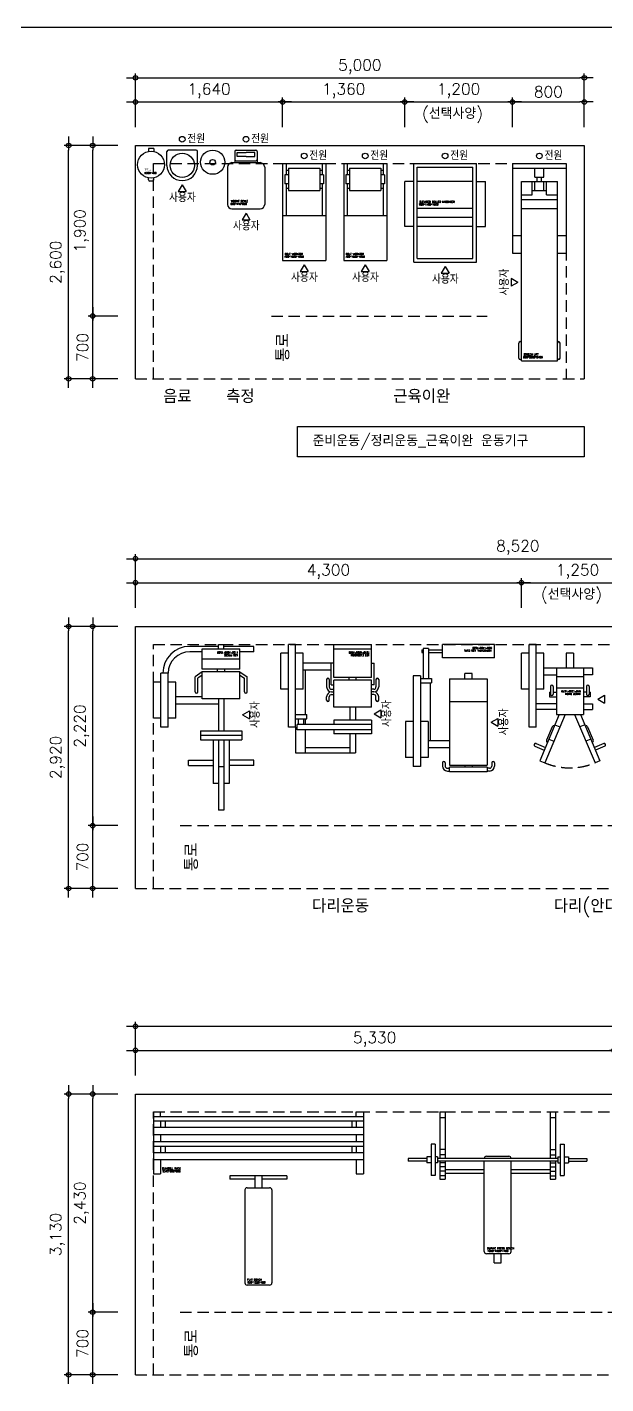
# Model space of a CAD drawing. Extents: x 0 to 37052, y -446 to 27700.
# Drawn here: x 9043 to 15489, y 12579 to 27700 of the extents above; entities that cross this region are included whole.
import ezdxf
from ezdxf.enums import TextEntityAlignment as Align

# ---------------------------------------------------------------- set-up
doc = ezdxf.new("R2010")
doc.units = 0
doc.header["$LTSCALE"] = 20
doc.header["$MEASUREMENT"] = 0
doc.linetypes.add('HIDDEN', pattern=[9.525, 6.35, -3.175])
doc.layers.get('0').update_dxf_attribs({"linetype": 'CONTINUOUS'})
doc.layers.get('DEFPOINTS').update_dxf_attribs({"linetype": 'CONTINUOUS'})
for name, color, linetype in [('1CONTINUOUS', 1, 'CONTINUOUS'), ('1HIDDEN', 1, 'HIDDEN'), ('2CONTINUOUS', 2, 'CONTINUOUS'), ('2HIDDEN', 2, 'HIDDEN'), ('3CONTINUOUS', 3, 'CONTINUOUS'), ('3FORM', 3, 'CONTINUOUS'), ('3TEXT', 3, 'CONTINUOUS'), ('4ele', 4, 'CONTINUOUS')]:
    doc.layers.add(name, color=color, linetype=linetype)
doc.styles.add('K_GEN', font='romans.shx', dxfattribs={"bigfont": 'whgtxt.shx'})
doc.styles.add('WHG', font='romans', dxfattribs={"bigfont": 'whgtxt'})
doc.dimstyles.new('STANDARD_WS', dxfattribs={"dimtxt": 2.5, "dimasz": 2.5, "dimexe": 1.25, "dimexo": 0.625, "dimtad": 1, "dimdec": 4, "dimdsep": 46, "dimtxsty": 'Standard', "dimcen": 2.5, "dimadec": 0, "dimazin": 0, "dimtfac": 1, "dimtdec": 4, "dimtmove": 0, "dimatfit": 3, "dimfxl": 0, "dimtolj": 1, "dimtzin": 0, "dimarcsym": 0})

# ---------------------------------------------------------------- blocks, each defined once
blk = doc.blocks.new('_CIDOTB')
at = {"color": 0, "linetype": 'ByBlock'}
blk.add_line((2, 0), (-1, 0), dxfattribs=at)
blk.add_circle((0, 0), 0.5, dxfattribs=at)
blk = doc.blocks.new('*D5')
at = {"layer": '4ele', "lineweight": -2}
for p, q in [((10054, 26380), (9723, 26380)), ((9773, 24530), (9773, 26330)), ((10054, 24480), (9723, 24480))]:
    blk.add_line(p, q, dxfattribs=at)
at = {"layer": 'DEFPOINTS', "color": 0}
for p in [(9773, 26380), (10104, 26380), (10104, 24480)]:
    blk.add_point(p, dxfattribs=at)
at = {"layer": '4ele', "lineweight": -2, "xscale": 50, "yscale": 50, "zscale": 50}
for p, rotation in [((9773, 26380), 90), ((9773, 24480), 270)]:
    blk.add_blockref('_CIDOTB', p, dxfattribs=dict(at, rotation=rotation))
at = {"layer": '4ele', "insert": (9649, 25430), "char_height": 125, "attachment_point": 5, "rotation": 90, "style": 'K_GEN'}
blk.add_mtext('\\A1;1,900', dxfattribs=at)
blk = doc.blocks.new('DIMDOT')
blk.add_line((-2, 0), (2, 0))
blk.add_circle((0, 0), 0.5)
blk = doc.blocks.new('*D6')
at = {"layer": '4ele', "lineweight": -2}
for p, q in [((10054, 24480), (9723, 24480)), ((9773, 23830), (9773, 24430)), ((10054, 23780), (9723, 23780))]:
    blk.add_line(p, q, dxfattribs=at)
at = {"layer": 'DEFPOINTS', "color": 0}
for p in [(9773, 24480), (10104, 24480), (10104, 23780)]:
    blk.add_point(p, dxfattribs=at)
at = {"layer": '4ele', "lineweight": -2, "xscale": 50, "yscale": 50, "zscale": 50}
for p, rotation in [((9773, 24480), 90), ((9773, 23780), 270)]:
    blk.add_blockref('_CIDOTB', p, dxfattribs=dict(at, rotation=rotation))
at = {"layer": '4ele', "insert": (9660, 24130), "char_height": 125, "attachment_point": 5, "rotation": 90, "style": 'K_GEN'}
blk.add_mtext('\\A1;700', dxfattribs=at)
blk = doc.blocks.new('*D7')
at = {"layer": '4ele', "lineweight": -2}
for p, q in [((9786, 26380), (9455, 26380)), ((9505, 23830), (9505, 26330)), ((9786, 23780), (9455, 23780))]:
    blk.add_line(p, q, dxfattribs=at)
at = {"layer": 'DEFPOINTS', "color": 0}
for p in [(9505, 26380), (9836, 26380), (9836, 23780)]:
    blk.add_point(p, dxfattribs=at)
at = {"layer": '4ele', "lineweight": -2, "xscale": 50, "yscale": 50, "zscale": 50}
for p, rotation in [((9505, 26380), 90), ((9505, 23780), 270)]:
    blk.add_blockref('_CIDOTB', p, dxfattribs=dict(at, rotation=rotation))
at = {"layer": '4ele', "insert": (9380, 25080), "char_height": 125, "attachment_point": 5, "rotation": 90, "style": 'K_GEN'}
blk.add_mtext('\\A1;2,600', dxfattribs=at)
blk = doc.blocks.new('*D10')
at = {"layer": '4ele', "lineweight": -2}
for p, q in [((10249, 26853), (10249, 27184)), ((10299, 27134), (15199, 27134)), ((15249, 26853), (15249, 27184))]:
    blk.add_line(p, q, dxfattribs=at)
at = {"layer": 'DEFPOINTS', "color": 0}
for p in [(15249, 27134), (10249, 26803), (15249, 26803)]:
    blk.add_point(p, dxfattribs=at)
at = {"layer": '4ele', "lineweight": -2, "xscale": 50, "yscale": 50, "zscale": 50, "rotation": 180}
blk.add_blockref('_CIDOTB', (10249, 27134), dxfattribs=at)
at = {"layer": '4ele', "lineweight": -2, "xscale": 50, "yscale": 50, "zscale": 50}
blk.add_blockref('_CIDOTB', (15249, 27134), dxfattribs=at)
at = {"layer": '4ele', "insert": (12749, 27259), "char_height": 125, "attachment_point": 5, "style": 'K_GEN'}
blk.add_mtext('\\A1;5,000', dxfattribs=at)
blk = doc.blocks.new('*D9')
at = {"layer": '4ele', "lineweight": -2}
for p, q in [((10249, 26585), (10249, 26916)), ((11889, 26585), (11889, 26916)), ((10299, 26866), (11839, 26866))]:
    blk.add_line(p, q, dxfattribs=at)
at = {"layer": 'DEFPOINTS', "color": 0}
for p in [(11889, 26866), (10249, 26535), (11889, 26535)]:
    blk.add_point(p, dxfattribs=at)
at = {"layer": '4ele', "lineweight": -2, "xscale": 50, "yscale": 50, "zscale": 50, "rotation": 180}
blk.add_blockref('_CIDOTB', (10249, 26866), dxfattribs=at)
at = {"layer": '4ele', "lineweight": -2, "xscale": 50, "yscale": 50, "zscale": 50}
blk.add_blockref('_CIDOTB', (11889, 26866), dxfattribs=at)
at = {"layer": '4ele', "insert": (11069, 26991), "char_height": 125, "attachment_point": 5, "style": 'K_GEN'}
blk.add_mtext('\\A1;1,640', dxfattribs=at)
blk = doc.blocks.new('*D8')
at = {"layer": '4ele', "lineweight": -2}
for p, q in [((11889, 26585), (11889, 26916)), ((13249, 26585), (13249, 26916)), ((11939, 26866), (13199, 26866))]:
    blk.add_line(p, q, dxfattribs=at)
at = {"layer": 'DEFPOINTS', "color": 0}
for p in [(13249, 26866), (11889, 26535), (13249, 26535)]:
    blk.add_point(p, dxfattribs=at)
at = {"layer": '4ele', "lineweight": -2, "xscale": 50, "yscale": 50, "zscale": 50, "rotation": 180}
blk.add_blockref('_CIDOTB', (11889, 26866), dxfattribs=at)
at = {"layer": '4ele', "lineweight": -2, "xscale": 50, "yscale": 50, "zscale": 50}
blk.add_blockref('_CIDOTB', (13249, 26866), dxfattribs=at)
at = {"layer": '4ele', "insert": (12569, 26991), "char_height": 125, "attachment_point": 5, "style": 'K_GEN'}
blk.add_mtext('\\A1;1,360', dxfattribs=at)
blk = doc.blocks.new('*D11')
at = {"layer": '4ele', "lineweight": -2}
for p, q in [((13249, 26585), (13249, 26916)), ((14449, 26585), (14449, 26916)), ((13299, 26866), (14399, 26866))]:
    blk.add_line(p, q, dxfattribs=at)
at = {"layer": 'DEFPOINTS', "color": 0}
for p in [(14449, 26866), (13249, 26535), (14449, 26535)]:
    blk.add_point(p, dxfattribs=at)
at = {"layer": '4ele', "lineweight": -2, "xscale": 50, "yscale": 50, "zscale": 50, "rotation": 180}
blk.add_blockref('_CIDOTB', (13249, 26866), dxfattribs=at)
at = {"layer": '4ele', "lineweight": -2, "xscale": 50, "yscale": 50, "zscale": 50}
blk.add_blockref('_CIDOTB', (14449, 26866), dxfattribs=at)
at = {"layer": '4ele', "insert": (13849, 26991), "char_height": 125, "attachment_point": 5, "style": 'K_GEN'}
blk.add_mtext('\\A1;1,200', dxfattribs=at)
blk = doc.blocks.new('*D12')
at = {"layer": '4ele', "lineweight": -2}
for p, q in [((14449, 26585), (14449, 26916)), ((15249, 26585), (15249, 26916)), ((14499, 26866), (15199, 26866))]:
    blk.add_line(p, q, dxfattribs=at)
at = {"layer": 'DEFPOINTS', "color": 0}
for p in [(15249, 26866), (14449, 26535), (15249, 26535)]:
    blk.add_point(p, dxfattribs=at)
at = {"layer": '4ele', "lineweight": -2, "xscale": 50, "yscale": 50, "zscale": 50, "rotation": 180}
blk.add_blockref('_CIDOTB', (14449, 26866), dxfattribs=at)
at = {"layer": '4ele', "lineweight": -2, "xscale": 50, "yscale": 50, "zscale": 50}
blk.add_blockref('_CIDOTB', (15249, 26866), dxfattribs=at)
at = {"layer": '4ele', "insert": (14849, 26979), "char_height": 125, "attachment_point": 5, "style": 'K_GEN'}
blk.add_mtext('\\A1;800', dxfattribs=at)
blk = doc.blocks.new('*D32')
at = {"layer": '4ele', "lineweight": -2}
for p, q in [((10054, 18801), (9723, 18801)), ((9773, 18151), (9773, 18751)), ((10054, 18101), (9723, 18101))]:
    blk.add_line(p, q, dxfattribs=at)
at = {"layer": 'DEFPOINTS', "color": 0}
for p in [(9773, 18801), (10104, 18801), (10104, 18101)]:
    blk.add_point(p, dxfattribs=at)
at = {"layer": '4ele', "lineweight": -2, "xscale": 50, "yscale": 50, "zscale": 50}
for p, rotation in [((9773, 18801), 90), ((9773, 18101), 270)]:
    blk.add_blockref('_CIDOTB', p, dxfattribs=dict(at, rotation=rotation))
at = {"layer": '4ele', "insert": (9660, 18451), "char_height": 125, "attachment_point": 5, "rotation": 90, "style": 'K_GEN'}
blk.add_mtext('\\A1;700', dxfattribs=at)
blk = doc.blocks.new('*D33')
at = {"layer": '4ele', "lineweight": -2}
for p, q in [((9786, 21021), (9455, 21021)), ((9505, 18151), (9505, 20971)), ((9786, 18101), (9455, 18101))]:
    blk.add_line(p, q, dxfattribs=at)
at = {"layer": 'DEFPOINTS', "color": 0}
for p in [(9505, 21021), (9836, 21021), (9836, 18101)]:
    blk.add_point(p, dxfattribs=at)
at = {"layer": '4ele', "lineweight": -2, "xscale": 50, "yscale": 50, "zscale": 50}
for p, rotation in [((9505, 21021), 90), ((9505, 18101), 270)]:
    blk.add_blockref('_CIDOTB', p, dxfattribs=dict(at, rotation=rotation))
at = {"layer": '4ele', "insert": (9380, 19561), "char_height": 125, "attachment_point": 5, "rotation": 90, "style": 'K_GEN'}
blk.add_mtext('\\A1;2,920', dxfattribs=at)
blk = doc.blocks.new('*D34')
at = {"layer": '4ele', "lineweight": -2}
for p, q in [((10249, 21495), (10249, 21826)), ((10299, 21776), (18719, 21776)), ((18769, 21495), (18769, 21826))]:
    blk.add_line(p, q, dxfattribs=at)
at = {"layer": 'DEFPOINTS', "color": 0}
for p in [(18769, 21776), (10249, 21445), (18769, 21445)]:
    blk.add_point(p, dxfattribs=at)
at = {"layer": '4ele', "lineweight": -2, "xscale": 50, "yscale": 50, "zscale": 50, "rotation": 180}
blk.add_blockref('_CIDOTB', (10249, 21776), dxfattribs=at)
at = {"layer": '4ele', "lineweight": -2, "xscale": 50, "yscale": 50, "zscale": 50}
blk.add_blockref('_CIDOTB', (18769, 21776), dxfattribs=at)
at = {"layer": '4ele', "insert": (14509, 21900), "char_height": 125, "attachment_point": 5, "style": 'K_GEN'}
blk.add_mtext('\\A1;8,520', dxfattribs=at)
blk = doc.blocks.new('*D35')
at = {"layer": '4ele', "lineweight": -2}
for p, q in [((10249, 21227), (10249, 21558)), ((10299, 21508), (14499, 21508)), ((14549, 21227), (14549, 21558))]:
    blk.add_line(p, q, dxfattribs=at)
at = {"layer": 'DEFPOINTS', "color": 0}
for p in [(14549, 21508), (10249, 21177), (14549, 21177)]:
    blk.add_point(p, dxfattribs=at)
at = {"layer": '4ele', "lineweight": -2, "xscale": 50, "yscale": 50, "zscale": 50, "rotation": 180}
blk.add_blockref('_CIDOTB', (10249, 21508), dxfattribs=at)
at = {"layer": '4ele', "lineweight": -2, "xscale": 50, "yscale": 50, "zscale": 50}
blk.add_blockref('_CIDOTB', (14549, 21508), dxfattribs=at)
at = {"layer": '4ele', "insert": (12399, 21632), "char_height": 125, "attachment_point": 5, "style": 'K_GEN'}
blk.add_mtext('\\A1;4,300', dxfattribs=at)
blk = doc.blocks.new('*D31')
at = {"layer": '4ele', "lineweight": -2}
for p, q in [((10054, 21021), (9723, 21021)), ((9773, 18851), (9773, 20971)), ((10054, 18801), (9723, 18801))]:
    blk.add_line(p, q, dxfattribs=at)
at = {"layer": 'DEFPOINTS', "color": 0}
for p in [(9773, 21021), (10104, 21021), (10104, 18801)]:
    blk.add_point(p, dxfattribs=at)
at = {"layer": '4ele', "lineweight": -2, "xscale": 50, "yscale": 50, "zscale": 50}
for p, rotation in [((9773, 21021), 90), ((9773, 18801), 270)]:
    blk.add_blockref('_CIDOTB', p, dxfattribs=dict(at, rotation=rotation))
at = {"layer": '4ele', "insert": (9649, 19911), "char_height": 125, "attachment_point": 5, "rotation": 90, "style": 'K_GEN'}
blk.add_mtext('\\A1;2,220', dxfattribs=at)
blk = doc.blocks.new('*D37')
at = {"layer": '4ele', "lineweight": -2}
for p, q in [((14549, 21227), (14549, 21558)), ((14599, 21508), (15749, 21508)), ((15799, 21227), (15799, 21558))]:
    blk.add_line(p, q, dxfattribs=at)
at = {"layer": 'DEFPOINTS', "color": 0}
for p in [(15799, 21508), (14549, 21177), (15799, 21177)]:
    blk.add_point(p, dxfattribs=at)
at = {"layer": '4ele', "lineweight": -2, "xscale": 50, "yscale": 50, "zscale": 50, "rotation": 180}
blk.add_blockref('_CIDOTB', (14549, 21508), dxfattribs=at)
at = {"layer": '4ele', "lineweight": -2, "xscale": 50, "yscale": 50, "zscale": 50}
blk.add_blockref('_CIDOTB', (15799, 21508), dxfattribs=at)
at = {"layer": '4ele', "insert": (15174, 21632), "char_height": 125, "attachment_point": 5, "style": 'K_GEN'}
blk.add_mtext('\\A1;1,250', dxfattribs=at)
blk = doc.blocks.new('*D52')
at = {"layer": '4ele', "lineweight": -2}
for p, q in [((10249, 16015), (10249, 16346)), ((15579, 16015), (15579, 16346)), ((10299, 16296), (15529, 16296))]:
    blk.add_line(p, q, dxfattribs=at)
at = {"layer": 'DEFPOINTS', "color": 0}
for p in [(15579, 16296), (10249, 15965), (15579, 15965)]:
    blk.add_point(p, dxfattribs=at)
at = {"layer": '4ele', "lineweight": -2, "xscale": 50, "yscale": 50, "zscale": 50, "rotation": 180}
blk.add_blockref('_CIDOTB', (10249, 16296), dxfattribs=at)
at = {"layer": '4ele', "lineweight": -2, "xscale": 50, "yscale": 50, "zscale": 50}
blk.add_blockref('_CIDOTB', (15579, 16296), dxfattribs=at)
at = {"layer": '4ele', "insert": (12914, 16420), "char_height": 125, "attachment_point": 5, "style": 'K_GEN'}
blk.add_mtext('\\A1;5,330', dxfattribs=at)
blk = doc.blocks.new('*D49')
at = {"layer": '4ele', "lineweight": -2}
for p, q in [((10054, 13379), (9723, 13379)), ((9773, 12729), (9773, 13329)), ((10054, 12679), (9723, 12679))]:
    blk.add_line(p, q, dxfattribs=at)
at = {"layer": 'DEFPOINTS', "color": 0}
for p in [(9773, 13379), (10104, 13379), (10104, 12679)]:
    blk.add_point(p, dxfattribs=at)
at = {"layer": '4ele', "lineweight": -2, "xscale": 50, "yscale": 50, "zscale": 50}
for p, rotation in [((9773, 13379), 90), ((9773, 12679), 270)]:
    blk.add_blockref('_CIDOTB', p, dxfattribs=dict(at, rotation=rotation))
at = {"layer": '4ele', "insert": (9660, 13029), "char_height": 125, "attachment_point": 5, "rotation": 90, "style": 'K_GEN'}
blk.add_mtext('\\A1;700', dxfattribs=at)
blk = doc.blocks.new('*D50')
at = {"layer": '4ele', "lineweight": -2}
for p, q in [((9786, 15809), (9455, 15809)), ((9505, 12729), (9505, 15759)), ((9786, 12679), (9455, 12679))]:
    blk.add_line(p, q, dxfattribs=at)
at = {"layer": 'DEFPOINTS', "color": 0}
for p in [(9505, 15809), (9836, 15809), (9836, 12679)]:
    blk.add_point(p, dxfattribs=at)
at = {"layer": '4ele', "lineweight": -2, "xscale": 50, "yscale": 50, "zscale": 50}
for p, rotation in [((9505, 15809), 90), ((9505, 12679), 270)]:
    blk.add_blockref('_CIDOTB', p, dxfattribs=dict(at, rotation=rotation))
at = {"layer": '4ele', "insert": (9380, 14244), "char_height": 125, "attachment_point": 5, "rotation": 90, "style": 'K_GEN'}
blk.add_mtext('\\A1;3,130', dxfattribs=at)
blk = doc.blocks.new('*D53')
at = {"layer": '4ele', "lineweight": -2}
for p, q in [((10054, 15809), (9723, 15809)), ((9773, 13429), (9773, 15759)), ((10054, 13379), (9723, 13379))]:
    blk.add_line(p, q, dxfattribs=at)
at = {"layer": 'DEFPOINTS', "color": 0}
for p in [(9773, 15809), (10104, 15809), (10104, 13379)]:
    blk.add_point(p, dxfattribs=at)
at = {"layer": '4ele', "lineweight": -2, "xscale": 50, "yscale": 50, "zscale": 50}
for p, rotation in [((9773, 15809), 90), ((9773, 13379), 270)]:
    blk.add_blockref('_CIDOTB', p, dxfattribs=dict(at, rotation=rotation))
at = {"layer": '4ele', "insert": (9649, 14594), "char_height": 125, "attachment_point": 5, "rotation": 90, "style": 'K_GEN'}
blk.add_mtext('\\A1;2,430', dxfattribs=at)
blk = doc.blocks.new('*D55')
at = {"layer": '4ele', "lineweight": -2}
for p, q in [((15579, 16015), (15579, 16346)), ((17869, 16064), (17869, 16346)), ((15629, 16296), (17819, 16296))]:
    blk.add_line(p, q, dxfattribs=at)
at = {"layer": 'DEFPOINTS', "color": 0}
for p in [(17869, 16296), (15579, 15965), (17869, 16014)]:
    blk.add_point(p, dxfattribs=at)
at = {"layer": '4ele', "lineweight": -2, "xscale": 50, "yscale": 50, "zscale": 50, "rotation": 180}
blk.add_blockref('_CIDOTB', (15579, 16296), dxfattribs=at)
at = {"layer": '4ele', "lineweight": -2, "xscale": 50, "yscale": 50, "zscale": 50}
blk.add_blockref('_CIDOTB', (17869, 16296), dxfattribs=at)
at = {"layer": '4ele', "insert": (16724, 16420), "char_height": 125, "attachment_point": 5, "style": 'K_GEN'}
blk.add_mtext('\\A1;2,290', dxfattribs=at)
blk = doc.blocks.new('*D51')
at = {"layer": '4ele', "lineweight": -2}
for p, q in [((10249, 16283), (10249, 16614)), ((10299, 16564), (25269, 16564)), ((25319, 16283), (25319, 16614))]:
    blk.add_line(p, q, dxfattribs=at)
at = {"layer": 'DEFPOINTS', "color": 0}
for p in [(25319, 16564), (10249, 16233), (25319, 16233)]:
    blk.add_point(p, dxfattribs=at)
at = {"layer": '4ele', "lineweight": -2, "xscale": 50, "yscale": 50, "zscale": 50, "rotation": 180}
blk.add_blockref('_CIDOTB', (10249, 16564), dxfattribs=at)
at = {"layer": '4ele', "lineweight": -2, "xscale": 50, "yscale": 50, "zscale": 50}
blk.add_blockref('_CIDOTB', (25319, 16564), dxfattribs=at)
at = {"layer": '4ele', "insert": (17784, 16688), "char_height": 125, "attachment_point": 5, "style": 'K_GEN'}
blk.add_mtext('\\A1;15,070', dxfattribs=at)

msp = doc.modelspace()

# ---------------------------------------------------------------- linework, layer by layer
at = {"layer": '1CONTINUOUS'}
for p, q in [((10770.34, 25941.97), (10726.95, 25866.83)), ((10726.95, 25866.83), (10813.72, 25866.83)), ((10770.34, 25941.97), (10813.72, 25866.83)), ((11481.43, 25625.98), (11438.04, 25550.83)), ((11481.43, 25625.98), (11524.81, 25550.83)), ((11438.04, 25550.83), (11524.81, 25550.83)), ((12128.93, 25051.98), (12085.54, 24976.83)), ((12085.54, 24976.83), (12172.31, 24976.83)), ((12128.93, 25051.98), (12172.31, 24976.83)), ((12808.93, 25051.98), (12765.54, 24976.83)), ((12765.54, 24976.83), (12852.31, 24976.83)), ((12808.93, 25051.98), (12852.31, 24976.83)), ((13698.93, 25031.98), (13655.54, 24956.83)), ((13655.54, 24956.83), (13742.31, 24956.83)), ((13698.93, 25031.98), (13742.31, 24956.83)), ((14434.89, 24898.36), (14434.89, 24811.59)), ((14510.03, 24854.97), (14434.89, 24898.36)), ((14510.03, 24854.97), (14434.89, 24811.59)), ((15400.45, 20210.46), (15475.59, 20253.84)), ((15400.45, 20210.46), (15475.59, 20167.07)), ((15475.59, 20253.84), (15475.59, 20167.07)), ((11443.58, 20034.94), (11518.73, 20078.32)), ((11443.58, 20034.94), (11518.73, 19991.55)), ((11518.73, 20078.32), (11518.73, 19991.55)), ((12908.58, 20046.33), (12983.73, 20089.72)), ((12908.58, 20046.33), (12983.73, 20002.95)), ((12983.73, 20089.72), (12983.73, 20002.95)), ((14212.78, 19952.85), (14287.92, 19996.23)), ((14287.92, 19996.23), (14287.92, 19909.46)), ((14212.78, 19952.85), (14287.92, 19909.46))]:
    msp.add_line(p, q, dxfattribs=at)
at = {"layer": '1HIDDEN'}
for p, q in [((10448.93, 23779.56), (10448.93, 26179.56)), ((10448.93, 26179.56), (15048.93, 26179.56)), ((15048.93, 26179.56), (15048.93, 23779.56)), ((10448.93, 18101.18), (10448.93, 20821.18)), ((10448.93, 20821.18), (18568.93, 20821.18)), ((10448.93, 15609.09), (25118.93, 15609.09)), ((10448.93, 12679.09), (10448.93, 15609.09))]:
    msp.add_line(p, q, dxfattribs=at)
msp.add_arc((15088.93, 20162.04), 717.74, 247.038357, 292.961643, dxfattribs=at)
at = {"layer": '2CONTINUOUS', "color": 6}
for p, q in [((10393.33, 26348.3), (10393.33, 26313.51)), ((10453.33, 26348.3), (10393.33, 26348.3)), ((10453.33, 26348.3), (10453.33, 26313.51)), ((10600.34, 26159.55), (10600.34, 26314.56)), ((10925.34, 26329.56), (10615.34, 26329.56)), ((10940.34, 26159.55), (10940.34, 26314.56)), ((11356.43, 26314.56), (11356.43, 26189.56)), ((11371.43, 26329.56), (11591.43, 26329.56)), ((11606.43, 26314.56), (11606.43, 26189.56)), ((11323.93, 26189.56), (11638.93, 26189.56)), ((11371.43, 26209.56), (11591.43, 26209.56)), ((11888.93, 26179.56), (11888.93, 25099.56)), ((11888.93, 26179.56), (12368.93, 26179.56)), ((11928.93, 26179.56), (11928.93, 26054.56)), ((12328.93, 26179.56), (12328.93, 26054.56)), ((12368.93, 26179.56), (12368.93, 25099.56)), ((12568.93, 26179.56), (12568.93, 25099.56)), ((12568.93, 26179.56), (13048.93, 26179.56)), ((12608.93, 26179.56), (12608.93, 26054.56)), ((13008.93, 26179.56), (13008.93, 26054.56)), ((13048.93, 26179.56), (13048.93, 25099.56)), ((13348.93, 26179.56), (14048.93, 26179.56)), ((13348.93, 25079.56), (13348.93, 26179.56)), ((14048.93, 25079.56), (14048.93, 26179.56)), ((14448.93, 26179.56), (14448.93, 25179.56)), ((14448.93, 26179.56), (15048.93, 26179.56)), ((15048.93, 26179.56), (15048.93, 25179.56)), ((10393.33, 25999.77), (10393.33, 26019.57)), ((10453.33, 25999.77), (10453.33, 26019.57)), ((11273.93, 26139.56), (11273.93, 25723.56)), ((11688.93, 26139.56), (11688.93, 25723.56)), ((11913.93, 26054.56), (11913.93, 25954.56)), ((11953.93, 26054.56), (11913.93, 26054.56)), ((11928.93, 26104.56), (11953.93, 26104.56)), ((11953.93, 26129.56), (12303.93, 26129.56)), ((11953.93, 26129.56), (11953.93, 25879.56)), ((12303.93, 26129.56), (12303.93, 25879.56)), ((12303.93, 26104.56), (12328.93, 26104.56)), ((12343.93, 26054.56), (12303.93, 26054.56)), ((12343.93, 26054.56), (12343.93, 25954.56)), ((12633.93, 26054.56), (12593.93, 26054.56)), ((12593.93, 26054.56), (12593.93, 25954.56)), ((12608.93, 26104.56), (12633.93, 26104.56)), ((12633.93, 26129.56), (12983.93, 26129.56)), ((12633.93, 26129.56), (12633.93, 25879.56)), ((12983.93, 26129.56), (12983.93, 25879.56)), ((12983.93, 26104.56), (13008.93, 26104.56)), ((13023.93, 26054.56), (12983.93, 26054.56)), ((13023.93, 26054.56), (13023.93, 25954.56)), ((13388.93, 26139.56), (14008.93, 26139.56)), ((13388.93, 25119.56), (13388.93, 26139.56)), ((14008.93, 25119.56), (14008.93, 26139.56)), ((14448.93, 26129.56), (15048.93, 26129.56)), ((14698.93, 26029.56), (14698.93, 26129.56)), ((14698.93, 26029.56), (14798.93, 26029.56)), ((14723.93, 25979.56), (14723.93, 26029.56)), ((14773.93, 25979.56), (14773.93, 26029.56)), ((14798.93, 26029.56), (14798.93, 26129.56)), ((10438.33, 25984.77), (10408.33, 25984.77)), ((11953.93, 25954.56), (11913.93, 25954.56)), ((11928.93, 25954.56), (11928.93, 25599.56)), ((11928.93, 25904.56), (11953.93, 25904.56)), ((11953.93, 25879.56), (12303.93, 25879.56)), ((12343.93, 25954.56), (12303.93, 25954.56)), ((12303.93, 25904.56), (12328.93, 25904.56)), ((12328.93, 25954.56), (12328.93, 25599.56)), ((12633.93, 25954.56), (12593.93, 25954.56)), ((12608.93, 25954.56), (12608.93, 25599.56)), ((12608.93, 25904.56), (12633.93, 25904.56)), ((12633.93, 25879.56), (12983.93, 25879.56)), ((13023.93, 25954.56), (12983.93, 25954.56)), ((12983.93, 25904.56), (13008.93, 25904.56)), ((13008.93, 25954.56), (13008.93, 25599.56)), ((13348.93, 25979.56), (13248.93, 25979.56)), ((13248.93, 25479.56), (13248.93, 25979.56)), ((14008.93, 25979.56), (13388.93, 25979.56)), ((14048.93, 25979.56), (14148.93, 25979.56)), ((14148.93, 25479.56), (14148.93, 25979.56)), ((14548.93, 23979.56), (14548.93, 25979.56)), ((14548.93, 25979.56), (14948.93, 25979.56)), ((14668.93, 25829.56), (14668.93, 25979.56)), ((14668.93, 25879.56), (14828.93, 25879.56)), ((14698.93, 25879.56), (14698.93, 25979.56)), ((14798.93, 25879.56), (14798.93, 25979.56)), ((14828.93, 25829.56), (14828.93, 25979.56)), ((14948.93, 23979.56), (14948.93, 25979.56)), ((14548.93, 25829.56), (14668.93, 25829.56)), ((14548.93, 25779.56), (14948.93, 25779.56)), ((14828.93, 25829.56), (14948.93, 25829.56)), ((11323.93, 25673.56), (11638.93, 25673.56)), ((11888.93, 25599.56), (12368.93, 25599.56)), ((12568.93, 25599.56), (13048.93, 25599.56)), ((14008.93, 25679.56), (13388.93, 25679.56)), ((14008.93, 25579.56), (13388.93, 25579.56)), ((14548.93, 25679.56), (14948.93, 25679.56)), ((13348.93, 25479.56), (13248.93, 25479.56)), ((14008.93, 25479.56), (13388.93, 25479.56)), ((14048.93, 25479.56), (14148.93, 25479.56)), ((14448.93, 25379.56), (14548.93, 25379.56)), ((14948.93, 25379.56), (15048.93, 25379.56)), ((13388.93, 25119.56), (14008.93, 25119.56)), ((14448.93, 25179.56), (14548.93, 25179.56)), ((14948.93, 25179.56), (15048.93, 25179.56)), ((11888.93, 25099.56), (12368.93, 25099.56)), ((12568.93, 25099.56), (13048.93, 25099.56)), ((13348.93, 25079.56), (14048.93, 25079.56)), ((14518.93, 24009.56), (14518.93, 24179.56)), ((14978.93, 24009.56), (14978.93, 24179.56)), ((14548.93, 23979.56), (14948.93, 23979.56)), ((11173.93, 20798.75), (10853.93, 20798.75)), ((10993.93, 20738.75), (10853.93, 20738.75)), ((10993.93, 20771.18), (11413.93, 20771.18)), ((10993.93, 20545.66), (10993.93, 20771.18)), ((11173.93, 20771.18), (11173.93, 20821.18)), ((11173.93, 20821.18), (11233.93, 20821.18)), ((11233.93, 20771.18), (11233.93, 20821.18)), ((11568.93, 20798.75), (11233.93, 20798.75)), ((11413.93, 20545.66), (11413.93, 20771.18)), ((11568.93, 20738.75), (11413.93, 20738.75)), ((11568.93, 20738.75), (11568.93, 20798.75)), ((11953.93, 20721.18), (11868.93, 20721.18)), ((11868.93, 20321.18), (11868.93, 20721.18)), ((11953.93, 19897.87), (11953.93, 20821.18)), ((12033.93, 20821.18), (11953.93, 20821.18)), ((12033.93, 19897.87), (12033.93, 20821.18)), ((12118.93, 20721.18), (12033.93, 20721.18)), ((12118.93, 20321.18), (12118.93, 20721.18)), ((12458.93, 20821.18), (12878.93, 20821.18)), ((12458.93, 20452.79), (12458.93, 20821.18)), ((12458.93, 20771.47), (12878.93, 20771.47)), ((12878.93, 20452.79), (12878.93, 20821.18)), ((13441.33, 20761.18), (13441.33, 20731.18)), ((13441.33, 20761.18), (13455.6, 20761.18)), ((13441.33, 20731.18), (13455.6, 20731.18)), ((13455.6, 20776.18), (13455.6, 20441.06)), ((13515.6, 20776.18), (13455.6, 20776.18)), ((13515.6, 20776.18), (13515.6, 20441.06)), ((13515.6, 20761.18), (13668.93, 20761.18)), ((13515.6, 20731.18), (13668.93, 20731.18)), ((13668.93, 20671.18), (13668.93, 20821.18)), ((14248.93, 20821.18), (13668.93, 20821.18)), ((14248.93, 20671.18), (14248.93, 20821.18)), ((14548.93, 20321.18), (14548.93, 20721.18)), ((14633.93, 20721.18), (14548.93, 20721.18)), ((14633.93, 19897.87), (14633.93, 20821.18)), ((14713.93, 20821.18), (14633.93, 20821.18)), ((14713.93, 19897.87), (14713.93, 20821.18)), ((14798.93, 20721.18), (14713.93, 20721.18)), ((14798.93, 20321.18), (14798.93, 20721.18)), ((15128.93, 20721.18), (15048.93, 20721.18)), ((15048.93, 20721.18), (15048.93, 20561.18)), ((15128.93, 20721.18), (15128.93, 20561.18)), ((10993.93, 20661.18), (11413.93, 20661.18)), ((12428.93, 20612.06), (12118.93, 20612.06)), ((12428.93, 20370.86), (12428.93, 20612.06)), ((12458.93, 20612.06), (12428.93, 20612.06)), ((12878.93, 20612.06), (12908.93, 20612.06)), ((12908.93, 20370.86), (12908.93, 20612.06)), ((14248.93, 20671.18), (13668.93, 20671.18)), ((10533.93, 19898.75), (10533.93, 20498.75)), ((10613.93, 20498.75), (10533.93, 20498.75)), ((10613.93, 19898.75), (10613.93, 20498.75)), ((10993.93, 20515.66), (10913.93, 20458.26)), ((10913.93, 20292.4), (10913.93, 20458.26)), ((10993.93, 20478.73), (10943.93, 20442.86)), ((10943.93, 20292.4), (10943.93, 20442.86)), ((11413.93, 20545.66), (10993.93, 20545.66)), ((11413.93, 20515.66), (10993.93, 20515.66)), ((10993.93, 20215.66), (10993.93, 20515.66)), ((11163.93, 20515.66), (11163.93, 20545.66)), ((11243.93, 20515.66), (11243.93, 20545.66)), ((11413.93, 20215.66), (11413.93, 20515.66)), ((11413.93, 20515.66), (11493.93, 20458.26)), ((11413.93, 20478.73), (11463.93, 20442.86)), ((11463.93, 20292.4), (11463.93, 20442.86)), ((11493.93, 20292.4), (11493.93, 20458.26)), ((12428.93, 20532.06), (12118.93, 20532.06)), ((12143.22, 20040.62), (12143.22, 20532.06)), ((12378.93, 20430.01), (12378.93, 20345.86)), ((12408.93, 20430.01), (12408.93, 20345.86)), ((12878.93, 20452.79), (12458.93, 20452.79)), ((12878.93, 20422.79), (12458.93, 20422.79)), ((12458.93, 20122.79), (12458.93, 20422.79)), ((12628.93, 20422.79), (12628.93, 20452.79)), ((12708.93, 20422.79), (12708.93, 20452.79)), ((12878.93, 20122.79), (12878.93, 20422.79)), ((12928.93, 20430.01), (12928.93, 20345.86)), ((12958.93, 20430.01), (12958.93, 20345.86)), ((13343.93, 20469.65), (13343.93, 19460.92)), ((13423.93, 20469.65), (13343.93, 20469.65)), ((13423.93, 20469.65), (13423.93, 19460.92)), ((13423.93, 20441.06), (13548.73, 20441.06)), ((13548.73, 20441.06), (13548.73, 20391.06)), ((13748.93, 20435.42), (13748.93, 19474.78)), ((13748.93, 20435.42), (14168.93, 20435.42)), ((13918.93, 20435.42), (13918.93, 20497.31)), ((13998.93, 20497.31), (13918.93, 20497.31)), ((13998.93, 20435.42), (13998.93, 20497.31)), ((14168.93, 20435.42), (14168.93, 19474.78)), ((14798.93, 20561.18), (15338.93, 20561.18)), ((14798.93, 20481.18), (14938.93, 20481.18)), ((14938.93, 20561.18), (14938.93, 20037.56)), ((14938.93, 20461.18), (15238.93, 20461.18)), ((15238.93, 20561.18), (15238.93, 20037.56)), ((15338.93, 20481.18), (15238.93, 20481.18)), ((15338.93, 20561.18), (15338.93, 20481.18)), ((10448.93, 19998.75), (10448.93, 20398.75)), ((10533.93, 20398.75), (10448.93, 20398.75)), ((10698.93, 20398.75), (10613.93, 20398.75)), ((10698.93, 19998.75), (10698.93, 20398.75)), ((11953.93, 20321.18), (11868.93, 20321.18)), ((12118.93, 20321.18), (12033.93, 20321.18)), ((12428.93, 20370.86), (12458.93, 20370.86)), ((12433.93, 20320.86), (12458.93, 20320.86)), ((12433.93, 20290.86), (12458.93, 20290.86)), ((12433.93, 20290.86), (12458.93, 20290.86)), ((12908.93, 20370.86), (12878.93, 20370.86)), ((12903.93, 20320.86), (12878.93, 20320.86)), ((12903.93, 20290.86), (12878.93, 20290.86)), ((12903.93, 20290.86), (12878.93, 20290.86)), ((13423.93, 20391.06), (13548.73, 20391.06)), ((13533.22, 20391.06), (13533.22, 19750.04)), ((14633.93, 20321.18), (14548.93, 20321.18)), ((14798.93, 20321.18), (14713.93, 20321.18)), ((14862.71, 20287.56), (14873.69, 20287.56)), ((14862.71, 20287.56), (14862.71, 20237.56)), ((14873.69, 20352.14), (14873.69, 20265.81)), ((14903.69, 20352.14), (14903.69, 20265.81)), ((14903.69, 20287.56), (14938.93, 20287.56)), ((14938.93, 20337.56), (15238.93, 20337.56)), ((15274.16, 20287.56), (15238.93, 20287.56)), ((15274.16, 20352.14), (15274.16, 20265.81)), ((15304.16, 20352.14), (15304.16, 20265.81)), ((15315.15, 20287.56), (15304.16, 20287.56)), ((15315.15, 20287.56), (15315.15, 20237.56)), ((10698.93, 20238.75), (10993.93, 20238.75)), ((10698.93, 20158.75), (11173.93, 20158.75)), ((11413.93, 20215.66), (10993.93, 20215.66)), ((11173.93, 20215.66), (11173.93, 19858.72)), ((11233.93, 20215.66), (11233.93, 19858.72)), ((12378.93, 20199.53), (12378.93, 20235.86)), ((12408.93, 20199.53), (12408.93, 20235.86)), ((12433.93, 20260.86), (12458.93, 20260.86)), ((12878.93, 20122.79), (12458.93, 20122.79)), ((12638.93, 20122.79), (12638.93, 19974.38)), ((12698.93, 20122.79), (12698.93, 19974.38)), ((12903.93, 20260.86), (12878.93, 20260.86)), ((12928.93, 20199.53), (12928.93, 20235.86)), ((12958.93, 20199.53), (12958.93, 20235.86)), ((13748.93, 20185.42), (14168.93, 20185.42)), ((14938.93, 20156.76), (14713.93, 20156.76)), ((14862.71, 20237.56), (14938.93, 20237.56)), ((15315.15, 20237.56), (15238.93, 20237.56)), ((15238.93, 20156.76), (15338.93, 20156.76)), ((15338.93, 20156.76), (15338.93, 20096.76)), ((10533.93, 19998.75), (10448.93, 19998.75)), ((10698.93, 19998.75), (10613.93, 19998.75)), ((12033.93, 20040.62), (12158.73, 20040.62)), ((12033.93, 19990.62), (12158.73, 19990.62)), ((12065.6, 19929.34), (12065.6, 19990.62)), ((12125.6, 19929.34), (12125.6, 19990.62)), ((12143.22, 19929.38), (12143.22, 19990.62)), ((12158.73, 19990.62), (12158.73, 20040.62)), ((12878.93, 19974.38), (12458.93, 19974.38)), ((12458.93, 19974.38), (12458.93, 19929.38)), ((12878.93, 19974.38), (12878.93, 19824.38)), ((13258.93, 19960.92), (13258.93, 19560.92)), ((13343.93, 19960.92), (13258.93, 19960.92)), ((13508.93, 19960.92), (13423.93, 19960.92)), ((13508.93, 19960.92), (13508.93, 19560.92)), ((14938.93, 20096.76), (14713.93, 20096.76)), ((14971.02, 20037.56), (14753.68, 19524.58)), ((15036.18, 20037.56), (14808.93, 19501.18)), ((14938.93, 20037.56), (15238.93, 20037.56)), ((15141.67, 20037.56), (15368.93, 19501.18)), ((15206.83, 20037.56), (15424.17, 19524.58)), ((15238.93, 20096.76), (15338.93, 20096.76)), ((10613.93, 19898.75), (10533.93, 19898.75)), ((10973.93, 19858.72), (11433.93, 19858.72)), ((10973.93, 19858.72), (10973.93, 19758.72)), ((10973.93, 19808.72), (11433.93, 19808.72)), ((11433.93, 19858.72), (11433.93, 19758.72)), ((12033.93, 19897.87), (11953.93, 19897.87)), ((12033.93, 19897.87), (12033.93, 19611.18)), ((12878.93, 19929.38), (12051.33, 19929.38)), ((12051.33, 19869.38), (12051.33, 19929.38)), ((12878.93, 19869.38), (12051.33, 19869.38)), ((12143.13, 19611.18), (12143.22, 19869.38)), ((12458.93, 19869.38), (12458.93, 19824.38)), ((12878.93, 19824.38), (12458.93, 19824.38)), ((12638.93, 19824.38), (12638.93, 19611.18)), ((12698.93, 19824.38), (12698.93, 19611.18)), ((14713.93, 19897.87), (14633.93, 19897.87)), ((14891.17, 19900.35), (14828.75, 19753.03)), ((14922.75, 19923.63), (14978, 19900.22)), ((15255.1, 19923.63), (15199.86, 19900.22)), ((15286.68, 19900.35), (15349.1, 19753.03)), ((10973.93, 19758.72), (11433.93, 19758.72)), ((11113.93, 19758.72), (11113.93, 19271.18)), ((11173.93, 19758.72), (11173.93, 18971.18)), ((11233.93, 19758.72), (11233.93, 18971.18)), ((11293.93, 19758.72), (11293.93, 19271.18)), ((12143.16, 19671.18), (12638.93, 19671.18)), ((13508.93, 19750.04), (13748.93, 19750.04)), ((13508.93, 19670.04), (13748.93, 19670.04)), ((14699.58, 19686.75), (14803.7, 19642.64)), ((14711.28, 19714.37), (14815.4, 19670.26)), ((14855.95, 19765.95), (14911.19, 19742.55)), ((15321.91, 19765.95), (15266.66, 19742.55)), ((15466.57, 19714.37), (15362.45, 19670.26)), ((15478.27, 19686.75), (15374.15, 19642.64)), ((10838.93, 19471.18), (10838.93, 19531.18)), ((10838.93, 19531.18), (11113.93, 19531.18)), ((11568.93, 19531.18), (11293.93, 19531.18)), ((11568.93, 19471.18), (11568.93, 19531.18)), ((12033.93, 19611.18), (12175.6, 19611.18)), ((12175.6, 19611.18), (12698.93, 19611.18)), ((13343.93, 19560.92), (13258.93, 19560.92)), ((13508.93, 19560.92), (13423.93, 19560.92)), ((14753.68, 19524.58), (14808.93, 19501.18)), ((15424.17, 19524.58), (15368.93, 19501.18)), ((10838.93, 19471.18), (11113.93, 19471.18)), ((11173.93, 19458.72), (11233.93, 19458.72)), ((11568.93, 19471.18), (11293.93, 19471.18)), ((13423.93, 19460.92), (13343.93, 19460.92)), ((13668.93, 19500.84), (13668.93, 19464.51)), ((13698.93, 19500.84), (13698.93, 19464.51)), ((13723.93, 19439.51), (13748.93, 19439.51)), ((13723.93, 19409.51), (13748.93, 19409.51)), ((13748.93, 19474.78), (14168.93, 19474.78)), ((13748.93, 19401.18), (13748.93, 19451.18)), ((14168.93, 19451.18), (13748.93, 19451.18)), ((14168.93, 19401.18), (13748.93, 19401.18)), ((13918.93, 19474.78), (13918.93, 19451.18)), ((13998.93, 19474.78), (13998.93, 19451.18)), ((14168.93, 19451.18), (14168.93, 19401.18)), ((14193.93, 19439.51), (14168.93, 19439.51)), ((14193.93, 19409.51), (14168.93, 19409.51)), ((14218.93, 19500.84), (14218.93, 19464.51)), ((14248.93, 19500.84), (14248.93, 19464.51)), ((11173.93, 19271.18), (11113.93, 19271.18)), ((11293.93, 19271.18), (11233.93, 19271.18)), ((11233.93, 18971.18), (11173.93, 18971.18)), ((10448.93, 15609.09), (10448.93, 14919.09)), ((10448.93, 15609.09), (10528.93, 15609.09)), ((10448.93, 15609.09), (10448.93, 15309.09)), ((10528.93, 15559.09), (10528.93, 15609.09)), ((12708.93, 15559.09), (12708.93, 15609.09)), ((12708.93, 15609.09), (12788.93, 15609.09)), ((12788.93, 15609.09), (12788.93, 14919.09)), ((13638.93, 15609.09), (13638.93, 15090.75)), ((13638.93, 15609.09), (13698.93, 15609.09)), ((13698.93, 15609.09), (13698.93, 15090.75)), ((14868.93, 15609.09), (14868.93, 15090.75)), ((14868.93, 15609.09), (14928.93, 15609.09)), ((14928.93, 15609.09), (14928.93, 15090.75)), ((10448.93, 15559.09), (12788.93, 15559.09)), ((10448.93, 15509.09), (12788.93, 15509.09)), ((10448.93, 15439.09), (12788.93, 15439.09)), ((10528.93, 15509.09), (10528.93, 15439.09)), ((10578.93, 15509.09), (10578.93, 15439.09)), ((12658.93, 15509.09), (12658.93, 15439.09)), ((12708.93, 15509.09), (12708.93, 15439.09)), ((13638.93, 15549.09), (13698.93, 15549.09)), ((14868.93, 15549.09), (14928.93, 15549.09)), ((10448.93, 15359.09), (12788.93, 15359.09)), ((10448.93, 15279.09), (12788.93, 15279.09)), ((10528.93, 15359.09), (10528.93, 15279.09)), ((12708.93, 15359.09), (12708.93, 15279.09)), ((10448.93, 15229.09), (12788.93, 15229.09)), ((10448.93, 15159.09), (12788.93, 15159.09)), ((10528.93, 15229.09), (10528.93, 15159.09)), ((10578.93, 15229.09), (10578.93, 15159.09)), ((12658.93, 15229.09), (12658.93, 15159.09)), ((12708.93, 15229.09), (12708.93, 15159.09)), ((13543.93, 15250.75), (13543.93, 14900.75)), ((13588.93, 15250.75), (13543.93, 15250.75)), ((13588.93, 15250.75), (13588.93, 14900.75)), ((13698.93, 15192.4), (13638.93, 15192.4)), ((13698.93, 15132.4), (13638.93, 15132.4)), ((14868.93, 15192.4), (14928.93, 15192.4)), ((14868.93, 15132.4), (14928.93, 15132.4)), ((14978.93, 15250.75), (14978.93, 14900.75)), ((14978.93, 15250.75), (15023.93, 15250.75)), ((15023.93, 15250.75), (15023.93, 14900.75)), ((10448.93, 15079.09), (12788.93, 15079.09)), ((10528.93, 15079.09), (10528.93, 14919.09)), ((12708.93, 15079.09), (12708.93, 14919.09)), ((13288.93, 15090.75), (13288.93, 15060.75)), ((13493.93, 15090.75), (13288.93, 15090.75)), ((13493.93, 15060.75), (13288.93, 15060.75)), ((13543.93, 15110.75), (13493.93, 15110.75)), ((13493.93, 15110.75), (13493.93, 15040.75)), ((13543.93, 15040.75), (13493.93, 15040.75)), ((13613.93, 15110.75), (13588.93, 15110.75)), ((13613.93, 15040.75), (13588.93, 15040.75)), ((13613.93, 15110.75), (13613.93, 15040.75)), ((14953.93, 15090.75), (13613.93, 15090.75)), ((14953.93, 15060.75), (13613.93, 15060.75)), ((13638.93, 15060.75), (13638.93, 14859.09)), ((13698.93, 15040.75), (13638.93, 15040.75)), ((13698.93, 14999.09), (13638.93, 14999.09)), ((13698.93, 15060.75), (13698.93, 14859.09)), ((14133.93, 14054.76), (14133.93, 15060.75)), ((14158.93, 15115.54), (14408.93, 15115.54)), ((14433.93, 14054.76), (14433.93, 15060.75)), ((14868.93, 15060.75), (14868.93, 14859.09)), ((14868.93, 15040.75), (14928.93, 15040.75)), ((14868.93, 14999.09), (14928.93, 14999.09)), ((14928.93, 15060.75), (14928.93, 14859.09)), ((14953.93, 15110.75), (14953.93, 15040.75)), ((14953.93, 15110.75), (14978.93, 15110.75)), ((14953.93, 15040.75), (14978.93, 15040.75)), ((15023.93, 15110.75), (15073.93, 15110.75)), ((15023.93, 15040.75), (15073.93, 15040.75)), ((15073.93, 15110.75), (15073.93, 15040.75)), ((15073.93, 15090.75), (15278.93, 15090.75)), ((15073.93, 15060.75), (15278.93, 15060.75)), ((15278.93, 15090.75), (15278.93, 15060.75)), ((10448.93, 14919.09), (10528.93, 14919.09)), ((11936.43, 14899.09), (11301.43, 14899.09)), ((11301.43, 14899.09), (11301.43, 14859.09)), ((11578.93, 14859.09), (11301.43, 14859.09)), ((11578.93, 14899.09), (11578.93, 14764.88)), ((11658.93, 14899.09), (11658.93, 14764.88)), ((11936.43, 14859.09), (11658.93, 14859.09)), ((11936.43, 14899.09), (11936.43, 14859.09)), ((12708.93, 14919.09), (12788.93, 14919.09)), ((13588.93, 14900.75), (13543.93, 14900.75)), ((13698.93, 14949.09), (13638.93, 14949.09)), ((13698.93, 14899.09), (13638.93, 14899.09)), ((13638.93, 14859.09), (13698.93, 14859.09)), ((13698.93, 14968.66), (14133.93, 14968.66)), ((13698.93, 14928.66), (14133.93, 14928.66)), ((14433.93, 14968.66), (14868.93, 14968.66)), ((14433.93, 14928.66), (14868.93, 14928.66)), ((14868.93, 14949.09), (14928.93, 14949.09)), ((14868.93, 14899.09), (14928.93, 14899.09)), ((14868.93, 14859.09), (14928.93, 14859.09)), ((14978.93, 14900.75), (15023.93, 14900.75)), ((11468.93, 14739.88), (11468.93, 13704.09)), ((11493.93, 14764.88), (11743.93, 14764.88)), ((11768.93, 14739.88), (11768.93, 13704.09)), ((14408.93, 14029.76), (14158.93, 14029.76)), ((14243.93, 13929.09), (14243.93, 14029.76)), ((14243.93, 13929.09), (14323.93, 13929.09)), ((14323.93, 13929.09), (14323.93, 14029.76)), ((11743.93, 13679.09), (11493.93, 13679.09))]:
    msp.add_line(p, q, dxfattribs=at)
for points in [[(11481.43, 26257.34), (11382.92, 26257.34), (11382.92, 26301.91), (11481.43, 26301.91)], [(11481.43, 26257.34), (11579.93, 26257.34), (11579.93, 26301.91), (11481.43, 26301.91)]]:
    msp.add_lwpolyline(points, dxfattribs=at)
msp.add_lwpolyline([(12052.77, 23249.1), (15248.93, 23249.1), (15248.93, 22910.76), (12052.77, 22910.76)], close=True, dxfattribs=at)
for centre, radius in [((10770.34, 26450.57), 31.51), ((11481.43, 26450.57), 31.51), ((10423.33, 26166.54), 150), ((11109.24, 26194.56), 135), ((10770.34, 26159.55), 135), ((11109.24, 26194.56), 30), ((12128.93, 26264.12), 31.51), ((12808.93, 26264.12), 31.51), ((13698.93, 26264.12), 31.51), ((14748.93, 26264.12), 31.51)]:
    msp.add_circle(centre, radius, dxfattribs=at)
for centre, radius, start, end in [((10615.34, 26314.56), 15, 90, 180), ((10925.34, 26314.56), 15, 0, 90), ((11371.43, 26314.56), 15, 90, 180), ((11591.43, 26314.56), 15, 0, 90), ((10770.34, 26159.55), 170, 180, 0), ((11323.93, 26139.56), 50, 90, 180), ((11371.43, 26224.56), 15, 180, 270), ((11591.43, 26224.56), 15, 270, 360), ((11638.93, 26139.56), 50, 360, 90), ((10408.33, 25999.77), 15, 180, 270), ((10438.33, 25999.77), 15, 270, 360), ((11323.93, 25723.56), 50, 180, 270), ((11638.93, 25723.56), 50, 270, 360), ((14533.93, 24179.56), 15, 0, 180), ((14963.93, 24179.56), 15, 0, 180), ((14533.93, 24009.56), 15, 180, 0), ((14963.93, 24009.56), 15, 180, 0), ((10853.93, 20498.75), 300, 90, 180), ((10853.93, 20498.75), 240, 90, 180), ((12393.93, 20430.01), 15, 0, 180), ((12943.93, 20430.01), 15, 0, 180), ((10928.93, 20292.4), 15, 180, 0), ((11478.93, 20292.4), 15, 180, 0), ((12433.93, 20345.86), 55, 180, 270), ((12433.93, 20235.86), 55, 90, 180), ((12433.93, 20345.86), 25, 180, 270), ((12903.93, 20345.86), 25, 270, 360), ((12903.93, 20345.86), 55, 270, 0), ((12903.93, 20235.86), 55, 0, 90), ((14888.69, 20352.14), 15, 0, 180), ((14888.69, 20265.81), 15, 180, 0), ((15289.16, 20352.14), 15, 0, 180), ((15289.16, 20265.81), 15, 180, 0), ((12393.93, 20199.53), 15, 180, 0), ((12433.93, 20235.86), 25, 90, 180), ((12903.93, 20235.86), 25, 0, 90), ((12943.93, 20199.53), 15, 180, 0), ((14909.58, 19892.55), 20, 67.038357, 157.038357), ((15268.27, 19892.55), 20, 22.961643, 112.961643), ((14705.43, 19700.56), 15, 67.038357, 247.038357), ((14847.16, 19745.23), 20, 157.038357, 247.038357), ((15330.69, 19745.23), 20, 292.961643, 22.961643), ((15472.42, 19700.56), 15, 292.961643, 112.961643), ((13683.93, 19500.84), 15, 0, 180), ((14233.93, 19500.84), 15, 0, 180), ((13723.93, 19464.51), 55, 180, 270), ((13723.93, 19464.51), 25, 180, 270), ((14193.93, 19464.51), 55, 270, 360), ((14193.93, 19464.51), 25, 270, 0), ((14158.93, 15090.54), 25, 90, 180), ((14408.93, 15090.54), 25, 360, 90), ((11493.93, 14739.88), 25, 90, 180), ((11743.93, 14739.88), 25, 0, 90), ((14158.93, 14054.76), 25, 180, 270), ((14408.93, 14054.76), 25, 270, 0), ((11493.93, 13704.09), 25, 180, 270), ((11743.93, 13704.09), 25, 270, 0)]:
    msp.add_arc(centre, radius, start, end, dxfattribs=at)
at = {"layer": '2HIDDEN', "color": 9}
for p, q in [((11764.71, 24479.56), (14168.16, 24479.56)), ((10248.93, 23779.56), (15248.93, 23779.56)), ((10748.38, 18801.18), (18102.94, 18801.18)), ((10248.93, 18101.18), (18768.93, 18101.18)), ((10748.38, 13379.09), (24552.94, 13379.09)), ((10248.93, 12679.09), (25318.93, 12679.09))]:
    msp.add_line(p, q, dxfattribs=at)
at = {"layer": '3CONTINUOUS'}
for p, q in [((10248.93, 23779.56), (10248.93, 26379.56)), ((10248.93, 26379.56), (15248.93, 26379.56)), ((15248.93, 26379.56), (15248.93, 23779.56)), ((10248.93, 18101.18), (10248.93, 21021.18)), ((10248.93, 21021.18), (18768.93, 21021.18)), ((10248.93, 15809.09), (25318.93, 15809.09)), ((10248.93, 12679.09), (10248.93, 15809.09))]:
    msp.add_line(p, q, dxfattribs=at)
at = {"layer": '3FORM', "color": 3, "linetype": 'Continuous'}
msp.add_line((0, 27700), (35552, 27700), dxfattribs=at)

# ---------------------------------------------------------------- texts
at = {"layer": '1CONTINUOUS', "linetype": 'Continuous', "style": 'K_GEN'}
for s, p in [('전원', (10926.81, 26406.72)), ('전원', (11637.9, 26406.72)), ('전원', (12285.4, 26220.26)), ('전원', (12965.4, 26220.26)), ('전원', (13855.4, 26220.26)), ('전원', (14905.4, 26220.26)), ('사용자', (10772.71, 25752.2)), ('사용자', (11483.8, 25436.2)), ('사용자', (12131.3, 24862.2)), ('사용자', (12811.3, 24862.2)), ('사용자', (13701.3, 24842.2))]:
    msp.add_text(s, height=90, dxfattribs=at).set_placement(p, align=Align.CENTER)
for p in [(14408.1, 24858.78), (11632.4, 20038.75), (13097.4, 20050.14), (14401.6, 19956.66)]:
    msp.add_text('사용자', height=90, rotation=90, dxfattribs=at).set_placement(p, align=Align.CENTER)
at = {"layer": '3TEXT', "color": 3, "linetype": 'Continuous', "style": 'K_GEN'}
for p in [(11965.65, 23972.17), (10947.54, 18293.79), (10947.54, 12871.71)]:
    msp.add_text('통로', height=150, rotation=90, dxfattribs=at).set_placement(p)
for s, height, p in [('음료', 150, (10557.45, 23509.92)), ('측정', 150, (11259.88, 23509.92)), ('근육이완', 150, (13120.96, 23509.92)), ('준비운동/정리운동_근육이완 운동기구', 125, (12222.29, 23029.12)), ('다리운동', 150, (12216.73, 17831.54)), ('다리(안다리)운동', 150, (14910.18, 17831.54))]:
    msp.add_text(s, height=height, dxfattribs=at).set_placement(p)
at = {"layer": '4ele', "style": 'K_GEN'}
for p in [(13442, 26676.68), (14767, 21318.3)]:
    msp.add_text('(선택사양)', height=125, dxfattribs=at).set_placement(p)
at = {"layer": 'DEFPOINTS', "style": 'WHG'}
for s, p in [('휴지통', (10350.09, 26099.99)), ('%%c300*400', (10349.37, 26063.2)), ('656*415*800', (11308.21, 25719.73)), ('WEIGHT SCALE', (11313.19, 25749.73)), ('900*1100*1900', (13408.57, 25713.19)), ('ELEVATED ROLLER MASSAGER', (13413.54, 25743.19)), ('480*1080*1060', (11908.57, 25131.08)), ('BELT VIBRATOR', (11913.54, 25161.08)), ('480*1080*1060', (12588.57, 25131.08)), ('BELT VIBRATOR', (12593.54, 25161.08)), ('STRECH LIFT', (14573.54, 24041.08)), ('600*2200*2400', (14568.57, 24011.08)), ('DUMBELL RACK', (10548.81, 14969.28)), ('2340*690*860', (10550.34, 14939.28)), ('SUPINE PRESS BENCH', (14168.03, 14079.94)), ('1290*1680*1400', (14169.56, 14049.94)), ('FLAT BENCH', (11495.59, 13729.28)), ('636*1220*480', (11497.11, 13699.28))]:
    msp.add_text(s, height=20, dxfattribs=at).set_placement(p)
for s, p in [('1120*1850*1520', (11394.28, 20739.65)), ('1210*1090*1600', (12859.28, 20739.95)), ('HORIZONTAL LEG CURL', (14215.4, 20761.45)), ('990*1420*1520', (14220.37, 20791.45)), ('LEG PRESS', (11389.31, 20709.65)), ('LEG EXTENSION', (12854.31, 20709.95)), ('940*1320*1570', (15210.37, 20307.84)), ('INNER THIGH', (15205.4, 20277.84))]:
    msp.add_text(s, height=20, rotation=180, dxfattribs=at).set_placement(p)

# ---------------------------------------------------------------- dimensions: what is measured, and where the dimension line sits
at = {"layer": '4ele'}
for base, p1, p2, angle, picture, middle in [((15248.93, 27134.33), (10248.93, 26803.24), (15248.93, 26803.24), 360, '*D10', (12748.93, 27258.74)), ((11888.93, 26866.11), (10248.93, 26535.02), (11888.93, 26535.02), 360, '*D9', (11068.93, 26990.52)), ((13248.93, 26866.11), (11888.93, 26535.02), (13248.93, 26535.02), 360, '*D8', (12568.93, 26990.52)), ((14448.93, 26866.11), (13248.93, 26535.02), (14448.93, 26535.02), 360, '*D11', (13848.93, 26990.52)), ((15248.93, 26866.11), (14448.93, 26535.02), (15248.93, 26535.02), 360, '*D12', (14848.93, 26978.61)), ((9504.73, 26379.56), (9835.82, 23779.56), (9835.82, 26379.56), 90, '*D7', (9380.32, 25079.56)), ((9772.95, 26379.56), (10104.04, 24479.56), (10104.04, 26379.56), 90, '*D5', (9648.54, 25429.56)), ((9772.95, 24479.56), (10104.04, 23779.56), (10104.04, 24479.56), 90, '*D6', (9660.45, 24129.56)), ((18768.93, 21775.95), (10248.93, 21444.86), (18768.93, 21444.86), 360, '*D34', (14508.93, 21900.36)), ((14548.93, 21507.73), (10248.93, 21176.64), (14548.93, 21176.64), 360, '*D35', (12398.93, 21632.14)), ((15798.93, 21507.73), (14548.93, 21176.64), (15798.93, 21176.64), 360, '*D37', (15173.93, 21632.14)), ((9504.73, 21021.18), (9835.82, 18101.18), (9835.82, 21021.18), 90, '*D33', (9380.32, 19561.18)), ((9772.95, 21021.18), (10104.04, 18801.18), (10104.04, 21021.18), 90, '*D31', (9648.54, 19911.18)), ((9772.95, 18801.18), (10104.04, 18101.18), (10104.04, 18801.18), 90, '*D32', (9660.45, 18451.18)), ((25318.93, 16563.87), (10248.93, 16232.78), (25318.93, 16232.78), 360, '*D51', (17783.93, 16688.27)), ((15578.93, 16295.65), (10248.93, 15964.56), (15578.93, 15964.56), 360, '*D52', (12913.93, 16420.05)), ((17868.93, 16295.65), (15578.93, 15964.56), (17868.93, 16014.1), 360, '*D55', (16723.93, 16420.05)), ((9504.73, 15809.09), (9835.82, 12679.09), (9835.82, 15809.09), 90, '*D50', (9380.32, 14244.09)), ((9772.95, 15809.09), (10104.04, 13379.09), (10104.04, 15809.09), 90, '*D53', (9648.54, 14594.09)), ((9772.95, 13379.09), (10104.04, 12679.09), (10104.04, 13379.09), 90, '*D49', (9660.45, 13029.09))]:
    dim = msp.add_linear_dim(base=base, p1=p1, p2=p2, angle=angle, dimstyle='STANDARD_WS', override={"dimscale": 50, "dimasz": 1, "dimexe": 1, "dimexo": 1, "dimgap": 1, "dimdec": 1, "dimlunit": 6, "dimtxsty": 'K_GEN', "dimblk": 'DIMDOT', "dimblk1": '_CIDOTB', "dimblk2": '_CIDOTB', "dimsah": 1, "dimcen": 1, "dimdle": 1.5, "dimclrd": 256, "dimclre": 256, "dimclrt": 256, "dimtix": 1, "dimtmove": 2, "dimtvp": 1}, dxfattribs=at)
    dim.commit()
    dim.dimension.update_dxf_attribs({"geometry": picture, "text_midpoint": middle})

doc.saveas('drawing.dxf')
